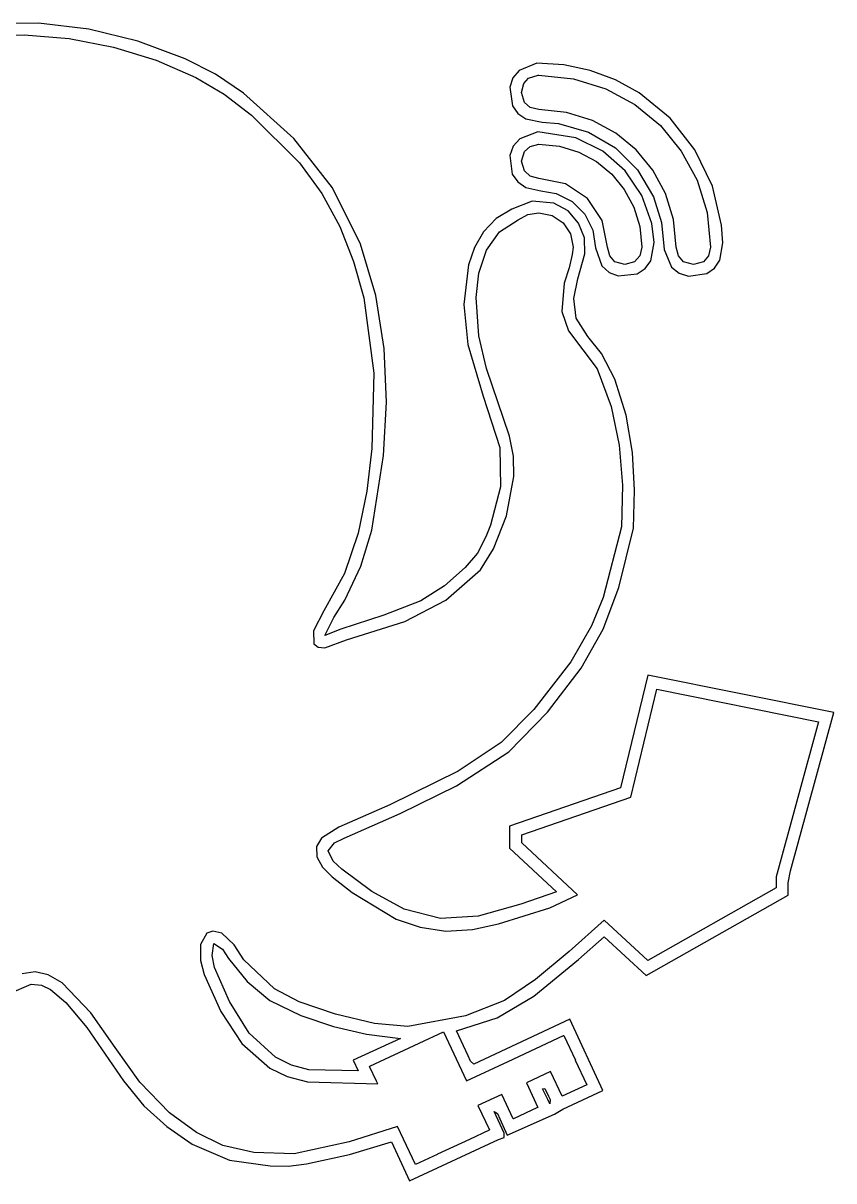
# Model space of a CAD drawing. Extents: x -1.8 to 68.8, y 0 to 50.4.
# Drawn here: x 33.5 to 68.8, y 0 to 50.3 of the extents above; entities that cross this region are included whole.
import ezdxf

# ---------------------------------------------------------------- set-up
doc = ezdxf.new("R2010")
doc.units = 0

msp = doc.modelspace()

# ---------------------------------------------------------------- linework, layer by layer
at = {"layer": 'Layer 1'}
for p, q in [((34.203721, 50.331729), (32.007492, 50.310548)), ((32.051283, 49.78283), (33.570698, 49.828948)), ((33.570698, 49.828948), (35.533602, 49.670386)), ((33.570698, 49.828948), (33.570698, 49.828948)), ((36.383923, 50.068968), (34.203721, 50.331729)), ((38.518153, 49.543816), (36.383923, 50.068968)), ((35.533602, 49.670386), (37.464396, 49.291138)), ((40.576467, 48.777827), (38.518153, 49.543816)), ((37.464396, 49.291138), (39.316958, 48.717516)), ((39.316958, 48.717516), (41.045166, 47.975834)), ((41.892591, 48.112439), (40.576467, 48.777827)), ((55.856646, 48.591299), (55.08722, 48.275994)), ((57.028456, 48.522671), (55.856646, 48.591299)), ((55.856646, 48.591299), (55.856646, 48.591299)), ((58.177062, 48.279669), (57.028456, 48.522671)), ((41.045166, 47.975834), (42.269575, 47.246599)), ((43.114799, 47.289891), (41.892591, 48.112439)), ((54.822333, 47.953105), (54.691862, 47.552088)), ((55.08722, 48.275994), (54.822333, 47.953105)), ((55.293548, 47.710286), (55.505883, 47.933907)), ((55.505883, 47.933907), (55.917109, 48.065751)), ((55.917109, 48.065751), (55.948631, 48.065751)), ((55.917109, 48.065751), (55.917109, 48.065751)), ((55.948631, 48.065751), (57.453853, 47.913918)), ((57.453853, 47.913918), (58.855773, 47.478459)), ((59.277795, 47.870668), (58.177062, 48.279669)), ((60.305983, 47.304041), (59.277795, 47.870668)), ((54.691862, 47.552088), (54.80096, 46.736915)), ((55.201907, 47.319027), (55.293548, 47.710286)), ((55.318582, 46.886655), (55.201907, 47.319027)), ((58.855773, 47.478459), (60.124373, 46.789432)), ((42.269575, 47.246599), (43.464898, 46.329628)), ((45.302272, 45.312927), (43.114799, 47.289891)), ((55.575269, 46.664486), (55.318582, 46.886655)), ((61.6582, 46.197543), (60.305983, 47.304041)), ((43.464898, 46.329628), (45.54101, 44.252035)), ((54.80096, 46.736915), (55.039398, 46.400287)), ((55.039398, 46.400287), (55.386392, 46.169745)), ((55.948631, 46.570753), (55.575269, 46.664486)), ((57.15266, 46.449279), (55.948631, 46.570753)), ((58.274001, 46.100895), (57.15266, 46.449279)), ((60.124373, 46.789432), (61.229632, 45.876896)), ((55.386392, 46.169745), (56.086769, 46.033544)), ((56.086769, 46.033544), (56.804391, 45.974408)), ((56.804391, 45.974408), (58.107661, 45.596357)), ((59.288659, 45.549661), (58.274001, 46.100895)), ((61.229632, 45.876896), (62.141533, 44.770909)), ((62.736408, 44.823294), (61.6582, 46.197543)), ((46.983308, 43.165018), (45.302272, 45.312927)), ((55.118295, 45.300464), (54.839413, 44.982522)), ((55.906261, 45.603372), (55.118295, 45.300464)), ((57.559389, 45.338789), (55.906261, 45.603372)), ((55.906261, 45.603372), (55.906261, 45.603372)), ((58.723741, 44.766659), (57.559389, 45.338789)), ((58.107661, 45.596357), (59.273832, 44.90439)), ((60.172641, 44.819636), (59.288659, 45.549661)), ((54.839413, 44.982522), (54.694968, 44.58018)), ((55.318588, 44.749744), (55.575274, 44.973036)), ((55.575274, 44.973036), (55.948637, 45.075756)), ((55.948637, 45.075756), (56.851604, 44.98464)), ((55.948637, 45.075756), (55.948637, 45.075756)), ((56.851604, 44.98464), (57.692717, 44.72333)), ((59.273832, 44.90439), (60.237389, 43.950066)), ((60.901951, 43.934882), (60.172641, 44.819636)), ((63.495341, 43.25049), (62.736408, 44.823294)), ((54.694968, 44.58018), (54.796265, 43.764403)), ((55.201912, 44.327482), (55.318588, 44.749744)), ((55.318588, 43.905465), (55.201912, 44.327482)), ((57.692717, 44.72333), (58.453932, 44.309889)), ((58.453932, 44.309889), (59.117204, 43.762377)), ((59.698984, 43.912321), (58.723741, 44.766659)), ((62.141533, 44.770909), (62.830057, 43.50153)), ((45.54101, 44.252035), (46.512131, 42.924623)), ((55.575274, 43.682706), (55.318588, 43.905465)), ((60.428279, 42.840268), (59.698984, 43.912321)), ((60.237389, 43.950066), (60.932817, 42.784943)), ((61.452594, 42.919456), (60.901951, 43.934882)), ((54.796265, 43.764403), (55.032846, 43.425905)), ((55.032846, 43.425905), (55.377611, 43.191636)), ((55.948637, 43.580759), (55.575274, 43.682706)), ((57.110944, 43.345991), (55.948637, 43.580759)), ((58.060212, 42.705717), (57.110944, 43.345991)), ((59.117204, 43.762377), (59.664492, 43.098854)), ((62.830057, 43.50153), (63.265186, 42.098818)), ((46.512131, 42.924623), (47.294061, 41.490844)), ((48.192529, 40.719932), (46.983308, 43.165018)), ((55.377611, 43.191636), (56.036345, 43.04594)), ((56.036345, 43.04594), (56.705177, 42.932737)), ((56.705177, 42.932737), (57.397565, 42.580405)), ((59.664492, 43.098854), (60.077752, 42.337382)), ((60.854788, 41.61499), (60.428279, 42.840268)), ((60.932817, 42.784943), (61.285216, 41.665713)), ((61.800576, 41.79742), (61.452594, 42.919456)), ((63.889738, 41.548328), (63.495341, 43.25049)), ((55.659667, 42.593655), (54.772475, 42.244901)), ((56.607504, 42.502766), (55.659667, 42.593655)), ((57.216136, 42.166802), (56.607504, 42.502766)), ((57.397565, 42.580405), (57.94126, 42.02762)), ((58.700286, 41.755982), (58.060212, 42.705717)), ((60.077752, 42.337382), (60.338939, 41.496021)), ((54.0909, 41.838094), (53.54928, 41.263869)), ((54.772475, 42.244901), (54.0909, 41.838094)), ((54.241313, 41.262602), (55.049978, 41.786039)), ((55.049978, 41.786039), (55.464394, 42.006858)), ((55.464394, 42.006858), (55.943461, 42.086279)), ((55.943461, 42.086279), (56.525235, 41.968863)), ((56.525235, 41.968863), (57.000455, 41.648716)), ((57.670458, 41.642181), (57.216136, 42.166802)), ((57.94126, 42.02762), (58.29221, 41.336087)), ((61.921902, 40.592832), (61.800576, 41.79742)), ((63.265186, 42.098818), (63.416899, 40.592832)), ((47.294061, 41.490844), (47.898927, 39.971774)), ((57.000455, 41.648716), (57.320927, 41.173989)), ((57.927778, 40.997886), (57.670458, 41.642181)), ((58.29221, 41.336087), (58.406364, 40.56751)), ((58.935011, 40.592832), (58.700286, 41.755982)), ((60.338939, 41.496021), (60.430011, 40.592832)), ((60.958618, 40.800913), (60.854788, 41.61499)), ((61.285216, 41.665713), (61.398419, 40.496714)), ((63.948204, 40.778677), (63.889738, 41.548328)), ((53.54928, 41.263869), (53.147452, 40.575676)), ((53.677353, 40.45663), (54.241313, 41.262602)), ((57.320927, 41.173989), (57.438461, 40.592832)), ((57.945405, 40.302903), (57.927778, 40.997886)), ((60.819649, 40.003721), (60.958618, 40.800913)), ((63.81739, 40.028009), (63.948204, 40.778677)), ((48.858011, 38.487474), (48.192529, 40.719932)), ((53.147452, 40.575676), (52.885255, 39.826964)), ((53.34237, 39.468516), (53.677353, 40.45663)), ((57.402287, 40.272438), (57.26727, 39.692101)), ((57.438461, 40.592832), (57.402287, 40.272438)), ((57.647233, 39.210982), (57.945405, 40.302903)), ((58.406364, 40.56751), (58.688788, 39.775149)), ((59.028276, 40.218695), (58.935011, 40.592832)), ((60.430011, 40.592832), (60.33608, 40.218695)), ((61.398419, 40.496714), (61.717508, 39.724765)), ((62.015164, 40.218695), (61.921902, 40.592832)), ((63.416899, 40.592832), (63.322968, 40.218695)), ((47.898927, 39.971774), (48.338854, 38.388488)), ((52.885255, 39.826964), (52.688796, 38.100489)), ((58.688788, 39.775149), (59.001395, 39.491778)), ((59.249951, 39.961476), (59.028276, 40.218695)), ((59.681736, 39.844558), (59.249951, 39.961476)), ((60.113886, 39.961476), (59.681736, 39.844558)), ((60.33608, 40.218695), (60.113886, 39.961476)), ((60.576881, 39.658721), (60.819649, 40.003721)), ((62.236837, 39.961476), (62.015164, 40.218695)), ((62.668624, 39.844558), (62.236837, 39.961476)), ((63.100774, 39.961476), (62.668624, 39.844558)), ((63.322968, 40.218695), (63.100774, 39.961476)), ((63.58857, 39.683778), (63.81739, 40.028009)), ((53.220635, 38.398653), (53.34237, 39.468516)), ((57.26727, 39.692101), (57.043653, 39.025487)), ((59.001395, 39.491778), (59.400617, 39.341747)), ((59.400617, 39.341747), (60.229129, 39.42778)), ((60.229129, 39.42778), (60.576881, 39.658721)), ((61.717508, 39.724765), (62.043489, 39.460425)), ((62.043489, 39.460425), (62.447449, 39.331411)), ((62.447449, 39.331411), (63.25545, 39.446081)), ((63.25545, 39.446081), (63.58857, 39.683778)), ((57.043653, 39.025487), (56.950662, 37.794816)), ((57.471233, 38.358379), (57.647233, 39.210982)), ((48.338854, 38.388488), (48.772403, 35.113577)), ((49.224696, 36.188785), (48.858011, 38.487474)), ((53.336459, 36.732128), (53.220635, 38.398653)), ((57.564032, 37.500494), (57.471233, 38.358379)), ((52.688796, 38.100489), (52.864591, 36.367232)), ((56.950662, 37.794816), (57.241864, 36.960405)), ((58.079815, 36.711195), (57.564032, 37.500494)), ((57.241864, 36.960405), (58.490073, 35.306339)), ((52.864591, 36.367232), (53.527819, 34.118049)), ((53.677235, 35.318217), (53.336459, 36.732128)), ((58.672492, 35.970874), (58.079815, 36.711195)), ((49.32567, 33.859043), (49.224696, 36.188785)), ((59.254368, 34.854147), (58.672492, 35.970874)), ((54.677392, 32.373189), (53.677235, 35.318217)), ((58.490073, 35.306339), (59.092919, 33.670414)), ((48.772403, 35.113577), (48.691717, 31.834722)), ((59.740094, 33.283542), (59.254368, 34.854147)), ((49.194018, 31.533424), (49.32567, 33.859043)), ((53.527819, 34.118049), (54.252617, 31.886374)), ((59.092919, 33.670414), (59.443889, 31.989856)), ((60.015473, 31.66517), (59.740094, 33.283542)), ((54.84292, 31.509788), (54.677392, 32.373189)), ((48.691717, 31.834722), (48.471012, 29.986953)), ((54.252617, 31.886374), (54.28102, 30.172435)), ((59.443889, 31.989856), (59.579951, 30.248784)), ((48.681989, 28.293641), (49.194018, 31.533424)), ((54.85643, 30.624651), (54.84292, 31.509788)), ((60.112999, 30.022653), (60.015473, 31.66517)), ((54.54608, 28.910723), (54.85643, 30.624651)), ((59.579951, 30.248784), (59.53807, 28.431316)), ((48.471012, 29.986953), (48.102192, 28.155016)), ((54.28102, 30.172435), (53.853676, 28.505706)), ((60.06517, 28.379616), (60.112999, 30.022653)), ((53.983705, 27.474501), (54.54608, 28.910723)), ((48.207064, 26.727299), (48.681989, 28.293641)), ((53.853676, 28.505706), (53.649553, 28.005479)), ((59.53807, 28.431316), (58.743889, 25.36157)), ((59.428517, 25.797865), (60.06517, 28.379616)), ((48.102192, 28.155016), (47.504396, 26.398571)), ((53.649553, 28.005479), (53.27623, 27.283415)), ((53.27623, 27.283415), (52.748836, 26.672746)), ((53.406669, 26.559081), (53.983705, 27.474501)), ((47.516604, 25.240277), (48.207064, 26.727299)), ((47.504396, 26.398571), (46.59676, 24.77728)), ((52.748836, 26.672746), (51.842574, 25.864941)), ((51.908407, 25.244881), (53.406669, 26.559081)), ((51.842574, 25.864941), (50.820272, 25.217539)), ((58.745478, 23.984901), (59.428517, 25.797865)), ((47.039182, 24.492211), (47.516604, 25.240277)), ((50.820272, 25.217539), (49.205387, 24.587088)), ((50.121603, 24.322528), (51.908407, 25.244881)), ((58.743889, 25.36157), (58.231338, 24.132882)), ((46.59676, 24.77728), (46.152567, 23.918074)), ((46.644824, 23.704455), (47.039182, 24.492211)), ((49.205387, 24.587088), (47.340386, 23.985575)), ((47.589978, 23.518961), (50.121603, 24.322528)), ((46.152567, 23.918074), (46.171473, 23.343454)), ((47.340386, 23.985575), (46.644824, 23.704455)), ((58.231338, 24.132882), (57.343891, 22.568632)), ((57.795542, 22.292656), (58.745478, 23.984901)), ((46.171473, 23.343454), (46.353916, 23.19966)), ((46.353916, 23.19966), (46.651327, 23.171168)), ((46.651327, 23.171168), (47.589978, 23.518961)), ((57.343891, 22.568632), (55.726403, 20.497562)), ((56.317899, 20.381376), (57.795542, 22.292656)), ((60.683736, 21.991384), (59.499314, 17.084713)), ((68.771604, 20.363063), (60.683736, 21.991384)), ((59.945279, 16.679078), (61.078544, 21.372325)), ((61.078544, 21.372325), (68.111178, 19.956394)), ((55.726403, 20.497562), (54.307202, 19.052714)), ((54.645354, 18.64534), (56.317899, 20.381376)), ((66.881799, 13.483386), (68.771604, 20.363063)), ((68.111178, 19.956394), (66.261166, 13.221928)), ((52.366047, 17.168999), (54.645354, 18.64534)), ((54.307202, 19.052714), (52.439027, 17.812175)), ((52.439027, 17.812175), (49.474616, 16.354033)), ((49.919033, 15.97729), (52.366047, 17.168999)), ((59.499314, 17.084713), (54.674291, 15.417634)), ((55.203457, 15.04042), (59.945279, 16.679078)), ((49.474616, 16.354033), (47.258217, 15.375285)), ((47.481459, 14.89467), (49.919033, 15.97729)), ((47.258217, 15.375285), (46.505248, 14.904538)), ((54.674291, 15.417634), (54.674291, 14.469374)), ((46.505248, 14.904538), (46.288956, 14.539561)), ((46.789511, 14.3438), (47.066685, 14.691059)), ((47.066685, 14.691059), (47.481459, 14.89467)), ((55.203457, 14.699357), (55.203457, 15.04042)), ((57.634313, 12.43128), (55.203457, 14.699357)), ((46.288956, 14.539561), (46.297035, 14.083892)), ((47.013077, 13.897708), (46.789511, 14.3438)), ((54.674291, 14.469374), (56.709823, 12.56975)), ((46.297035, 14.083892), (46.548319, 13.632309)), ((46.548319, 13.632309), (46.958074, 13.217005)), ((47.38844, 13.547984), (47.013077, 13.897708)), ((46.958074, 13.217005), (47.84061, 12.538251)), ((48.68325, 12.583001), (47.38844, 13.547984)), ((66.261166, 13.221928), (66.261166, 12.735654)), ((66.788894, 12.961358), (66.881799, 13.483386)), ((50.097315, 11.81114), (48.68325, 12.583001)), ((66.261166, 12.735654), (60.682701, 9.584946)), ((66.790332, 12.426605), (66.788894, 12.961358)), ((47.84061, 12.538251), (49.746199, 11.383182)), ((56.709823, 12.56975), (55.172451, 12.032831)), ((56.425087, 11.872142), (57.634313, 12.43128)), ((60.606737, 8.934318), (66.790332, 12.426605)), ((51.67753, 11.407984), (50.097315, 11.81114)), ((55.172451, 12.032831), (53.305384, 11.502115)), ((54.197676, 11.174151), (56.425087, 11.872142)), ((49.746199, 11.383182), (50.795438, 11.022594)), ((53.305384, 11.502115), (51.67753, 11.407984)), ((53.069734, 10.922782), (54.197676, 11.174151)), ((58.792898, 11.334192), (57.271028, 9.968385)), ((60.682701, 9.584946), (58.792898, 11.334192)), ((41.513904, 10.770248), (41.248242, 10.271901)), ((41.783128, 10.852217), (41.513904, 10.770248)), ((42.162926, 10.773504), (41.783128, 10.852217)), ((42.705459, 10.259414), (42.162926, 10.773504)), ((50.795438, 11.022594), (51.900821, 10.857218)), ((51.900821, 10.857218), (53.069734, 10.922782)), ((57.673588, 9.624713), (58.790313, 10.615349)), ((58.790313, 10.615349), (60.606737, 8.934318)), ((41.248242, 10.271901), (41.248074, 9.573738)), ((41.754973, 9.803556), (41.817211, 10.321334)), ((41.817211, 10.321334), (42.196542, 10.068611)), ((41.817211, 10.321334), (41.817211, 10.321334)), ((42.196542, 10.068611), (42.453864, 9.667113)), ((43.131858, 9.608717), (42.705459, 10.259414)), ((41.248074, 9.573738), (41.395532, 8.971032)), ((41.850284, 9.277988), (41.754973, 9.803556)), ((42.453864, 9.667113), (43.270883, 8.673325)), ((44.451672, 8.355048), (43.131858, 9.608717)), ((55.723839, 8.034114), (57.673588, 9.624713)), ((57.271028, 9.968385), (55.796384, 8.757615)), ((34.049858, 9.080594), (33.495532, 9.00725)), ((34.625678, 8.961872), (34.049858, 9.080594)), ((42.495298, 7.791867), (41.850284, 9.277988)), ((35.221768, 8.610887), (34.625678, 8.961872)), ((36.481144, 7.307228), (35.221768, 8.610887)), ((41.395532, 8.971032), (42.119299, 7.365673)), ((43.270883, 8.673325), (44.257886, 7.841903)), ((55.796384, 8.757615), (54.453786, 7.838999)), ((32.944006, 8.148498), (33.887992, 8.545193)), ((33.887992, 8.545193), (34.3257, 8.503733)), ((34.3257, 8.503733), (34.71871, 8.319221)), ((34.71871, 8.319221), (35.392805, 7.748346)), ((45.532069, 7.781464), (44.451672, 8.355048)), ((35.392805, 7.748346), (36.297289, 6.670399)), ((43.349932, 6.418735), (42.495298, 7.791867)), ((44.257886, 7.841903), (45.596236, 7.184593)), ((47.103658, 7.242032), (45.532069, 7.781464)), ((54.453786, 7.838999), (52.764879, 7.170528)), ((54.132385, 7.09429), (55.723839, 8.034114)), ((37.535974, 5.800448), (36.481144, 7.307228)), ((42.119299, 7.365673), (43.033095, 5.968173)), ((45.596236, 7.184593), (47.015854, 6.717425)), ((48.799163, 6.847895), (47.103658, 7.242032)), ((52.764879, 7.170528), (50.25131, 6.710191)), ((52.371593, 6.527232), (54.132385, 7.09429)), ((36.297289, 6.670399), (37.09573, 5.509895)), ((47.015854, 6.717425), (48.458856, 6.372582)), ((50.25131, 6.710191), (48.799163, 6.847895)), ((57.288599, 7.03521), (53.123483, 5.075127)), ((58.735021, 3.923778), (57.288599, 7.03521)), ((44.500406, 5.378198), (43.349932, 6.418735)), ((49.929368, 6.184642), (47.879882, 5.253434)), ((48.458856, 6.372582), (49.929368, 6.184642)), ((50.746892, 5.984168), (51.80936, 6.480261)), ((51.80936, 6.480261), (52.805679, 4.342409)), ((52.882673, 5.430144), (52.371593, 6.527232)), ((54.617453, 5.188868), (57.026603, 6.312827)), ((57.026603, 6.312827), (57.039012, 6.319019)), ((57.039012, 6.319019), (57.536656, 5.253453)), ((38.600683, 4.285281), (37.535974, 5.800448)), ((43.033095, 5.968173), (44.251295, 4.905896)), ((48.604908, 4.982126), (50.746892, 5.98258)), ((50.746892, 5.98258), (50.746892, 5.984168)), ((37.09573, 5.509895), (37.890718, 4.346335)), ((45.197879, 5.034793), (44.500406, 5.378198)), ((45.950804, 4.833306), (45.197879, 5.034793)), ((47.879882, 5.253434), (48.102092, 4.777495)), ((52.805679, 4.342409), (54.617453, 5.188868)), ((52.983032, 5.197543), (52.882673, 5.430144)), ((53.123483, 5.075127), (52.983032, 5.197543)), ((57.536656, 5.253453), (57.53356, 5.251865)), ((57.53356, 5.251865), (58.032238, 4.180098)), ((44.251295, 4.905896), (45.010289, 4.540267)), ((45.010289, 4.540267), (45.888275, 4.306206)), ((48.102092, 4.777495), (45.950804, 4.833306)), ((48.592499, 4.976966), (48.604908, 4.982126)), ((48.892224, 4.333077), (48.592499, 4.976966)), ((56.459729, 4.749615), (55.410181, 4.260759)), ((56.957372, 3.680949), (56.459729, 4.749615)), ((37.890718, 4.346335), (38.784844, 3.259219)), ((39.889695, 2.95646), (38.600683, 4.285281)), ((45.888275, 4.306206), (48.949067, 4.213189)), ((48.949067, 4.213189), (48.892224, 4.333077)), ((55.410181, 4.260759), (55.908859, 3.190023)), ((58.032238, 4.180098), (56.96822, 3.684521)), ((54.335273, 3.758514), (53.30278, 3.276891)), ((54.832401, 2.691398), (54.335273, 3.758514)), ((56.112961, 4.004415), (56.210113, 4.01476)), ((56.332586, 3.533126), (56.112961, 4.004415)), ((56.210113, 4.01476), (56.210113, 4.014752)), ((56.210113, 4.014752), (56.371342, 3.687124)), ((56.426069, 3.355332), (56.332586, 3.533126)), ((56.371342, 3.687124), (56.439038, 3.540879)), ((56.439038, 3.540879), (56.426069, 3.355332)), ((56.96822, 3.686108), (56.957372, 3.680949)), ((56.96822, 3.684521), (56.96822, 3.686108)), ((56.989908, 3.109875), (58.735021, 3.923778)), ((38.784844, 3.259219), (39.782376, 2.363956)), ((53.30278, 3.276891), (53.798355, 2.211323)), ((54.448464, 2.068596), (54.0056, 3.020476)), ((54.0056, 3.020476), (54.150356, 2.92357)), ((55.89645, 3.185366), (54.844836, 2.69444)), ((55.908859, 3.190023), (55.89645, 3.185366)), ((56.629723, 2.895418), (56.989908, 3.109875)), ((41.062207, 2.104879), (39.889695, 2.95646)), ((54.150356, 2.92357), (54.247445, 2.69543)), ((54.247445, 2.69543), (54.578173, 1.983847)), ((54.578173, 1.983847), (56.629723, 2.895418)), ((54.843248, 2.696557), (54.832401, 2.691398)), ((54.844836, 2.69444), (54.843248, 2.696557)), ((39.782376, 2.363956), (40.882386, 1.596273)), ((42.211006, 1.539351), (41.062207, 2.104879)), ((49.807938, 2.367866), (47.707102, 1.689623)), ((50.581017, 0.703887), (49.807938, 2.367866)), ((53.785999, 2.200475), (52.930237, 1.801015)), ((53.798355, 2.211323), (53.783882, 2.205634)), ((53.783882, 2.205634), (53.785999, 2.200475)), ((54.436492, 1.890044), (54.448464, 2.068596)), ((40.882386, 1.596273), (42.507344, 0.897832)), ((43.554362, 1.238348), (42.211006, 1.539351)), ((47.707102, 1.689623), (45.310545, 1.180343)), ((47.711593, 1.144815), (49.537145, 1.693941)), ((49.537145, 1.693941), (50.324173, -0.000009)), ((50.324173, -0.000009), (54.200936, 1.800912)), ((52.930237, 1.799428), (51.547378, 1.153991)), ((52.930237, 1.801015), (52.930237, 1.799428)), ((54.200936, 1.800912), (54.436492, 1.890044)), ((45.310545, 1.180343), (43.554362, 1.238348)), ((45.847969, 0.739998), (47.711593, 1.144815)), ((51.531344, 1.14727), (50.581017, 0.703887)), ((51.547378, 1.153991), (51.531344, 1.14727)), ((42.507344, 0.897832), (44.263572, 0.655246)), ((44.263572, 0.655246), (45.059842, 0.645191)), ((45.059842, 0.645191), (45.847969, 0.739998))]:
    msp.add_line(p, q, dxfattribs=at)

doc.saveas('drawing.dxf')
